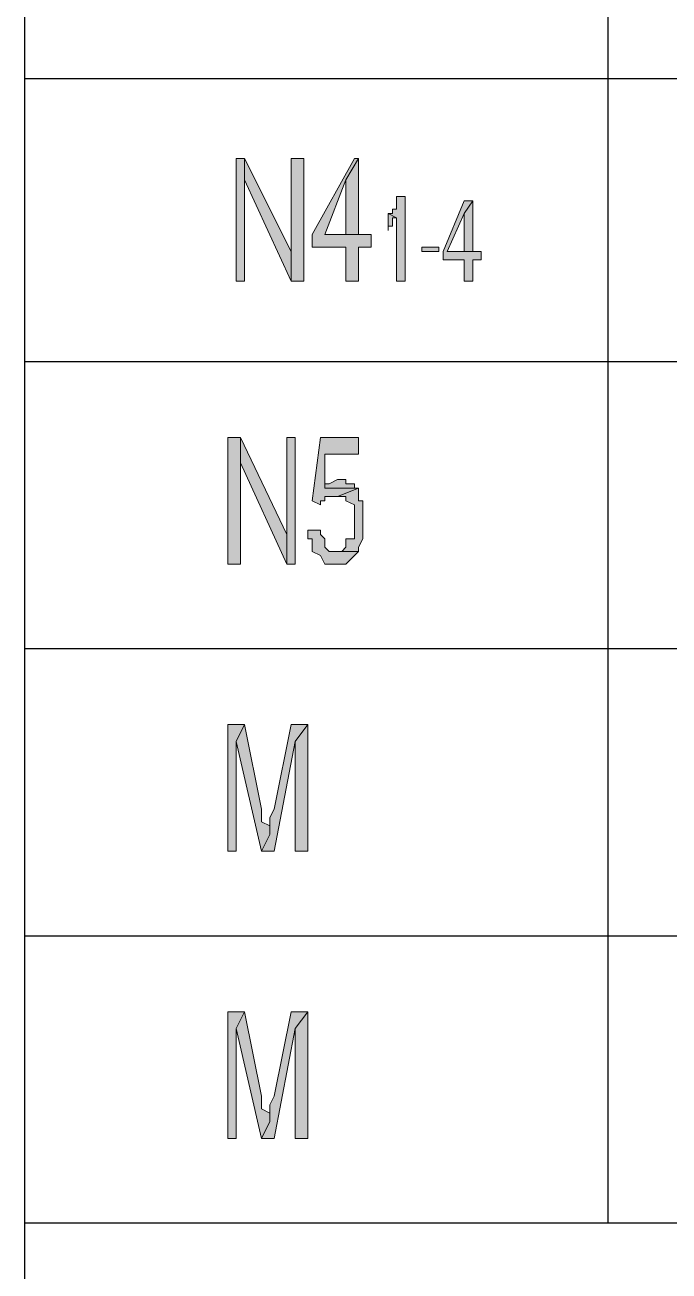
# Model space of a CAD drawing. Header units: millimetres. Extents: x 20 to 821, y 1 to 1134.
# Drawn here: x 557.6 to 585.1, y 713.8 to 766.9 of the extents above; entities that cross this region are included whole.
import ezdxf

# ---------------------------------------------------------------- set-up
doc = ezdxf.new("R2010")
doc.units = ezdxf.units.MM
doc.layers.add('1', color=7, linetype='Continuous')

msp = doc.modelspace()

# ---------------------------------------------------------------- hatches: boundary and pattern name
h = msp.add_hatch(color=0)
h.dxf.hatch_style = 2
h.paths.add_polyline_path([(567, 761.181732), (566.64, 761.181732), (566.64, 755.961732), (567, 755.961732), (567, 760.281732)])
h = msp.add_hatch(color=0)
h.dxf.hatch_style = 2
h.paths.add_polyline_path([(567, 761.181732), (567, 760.281732), (568.98, 755.961732), (568.98, 757.221732)])
h = msp.add_hatch(color=0)
h.dxf.hatch_style = 2
h.paths.add_polyline_path([(569.52, 761.181732), (568.98, 761.181732), (568.98, 757.221732), (568.98, 755.961732), (569.52, 755.961732)])
h = msp.add_hatch(color=0)
h.dxf.hatch_style = 2
h.paths.add_polyline_path([(571.86, 761.181732), (571.68, 761.181732), (569.88, 757.941732), (569.88, 757.401732), (571.32, 757.401732), (571.32, 755.961732), (571.86, 755.961732), (571.86, 757.401732), (572.4, 757.401732), (572.4, 757.941732), (571.86, 757.941732), (570.42, 757.941732), (571.32, 760.281732)])
h = msp.add_hatch(color=0)
h.dxf.hatch_style = 2
h.paths.add_polyline_path([(571.86, 761.181732), (571.32, 760.281732), (571.32, 757.941732), (570.42, 757.941732), (571.86, 757.941732)])
h = msp.add_hatch(color=0)
h.dxf.hatch_style = 2
h.paths.add_polyline_path([(573.84, 759.561732), (573.48, 759.561732), (573.48, 759.381732), (573.48, 759.021732), (573.3, 759.021732), (573.3, 758.841732), (573.12, 758.841732), (573.48, 758.661732), (573.48, 755.961732), (573.84, 755.961732)])
h = msp.add_hatch(color=0)
h.dxf.hatch_style = 2
h.paths.add_polyline_path([(576.72, 759.381732), (576.36, 759.381732), (575.46, 757.221732), (575.46, 756.861732), (576.36, 756.861732), (576.36, 755.961732), (576.72, 755.961732), (576.72, 756.861732), (577.08, 756.861732), (577.08, 757.221732), (576.72, 757.221732), (575.64, 757.221732), (576.36, 758.841732)])
h = msp.add_hatch(color=0)
h.dxf.hatch_style = 2
h.paths.add_polyline_path([(576.72, 759.381732), (576.36, 758.841732), (576.36, 757.221732), (575.64, 757.221732), (576.72, 757.221732)])
h = msp.add_hatch(color=0)
h.dxf.hatch_style = 2
h.paths.add_polyline_path([(573.12, 758.841732), (573.12, 758.121732), (573.12, 758.301732), (573.3, 758.301732), (573.3, 758.661732), (573.48, 758.661732)])
h = msp.add_hatch(color=0)
h.dxf.hatch_style = 2
h.paths.add_polyline_path([(574.56, 757.221732), (574.56, 757.401732), (575.28, 757.401732), (575.28, 757.221732)])
h = msp.add_hatch(color=0)
h.dxf.hatch_style = 2
h.paths.add_polyline_path([(566.82, 749.301732), (566.28, 749.301732), (566.28, 743.901732), (566.82, 743.901732), (566.82, 748.221732)])
h = msp.add_hatch(color=0)
h.dxf.hatch_style = 2
h.paths.add_polyline_path([(566.82, 749.301732), (566.82, 748.221732), (568.8, 743.901732), (568.8, 745.161732)])
h = msp.add_hatch(color=0)
h.dxf.hatch_style = 2
h.paths.add_polyline_path([(569.16, 749.301732), (568.8, 749.301732), (568.8, 745.161732), (568.8, 743.901732), (569.16, 743.901732)])
h = msp.add_hatch(color=0)
h.dxf.hatch_style = 2
h.paths.add_polyline_path([(571.86, 749.301732), (570.24, 749.301732), (569.88, 746.601732), (570.24, 746.421732), (570.24, 746.601732), (570.42, 746.601732), (570.42, 746.781732), (570.6, 746.781732), (570.96, 746.781732), (571.86, 747.141732), (570.42, 747.141732), (570.42, 748.581732), (571.86, 748.581732)])
h = msp.add_hatch(color=0)
h.dxf.hatch_style = 2
h.paths.add_polyline_path([(570.96, 747.501732), (570.6, 747.321732), (570.42, 747.321732), (570.42, 747.141732), (571.68, 747.141732), (571.68, 747.321732), (571.32, 747.321732), (571.32, 747.501732)])
h = msp.add_hatch(color=0)
h.dxf.hatch_style = 2
h.paths.add_polyline_path([(571.86, 747.141732), (570.96, 746.781732), (571.32, 746.781732), (571.32, 746.601732), (571.68, 746.421732), (571.68, 744.981732), (571.32, 744.981732), (571.32, 744.621732), (571.14, 744.441732), (570.96, 744.441732), (571.86, 744.441732), (571.86, 744.621732), (572.04, 744.981732), (572.04, 746.601732), (571.86, 746.601732)])
h = msp.add_hatch(color=0)
h.dxf.hatch_style = 2
h.paths.add_polyline_path([(570.24, 745.341732), (569.7, 745.341732), (569.7, 745.161732), (569.7, 744.981732), (569.88, 744.981732), (569.88, 744.441732), (570.24, 744.261732), (570.42, 743.901732), (571.32, 743.901732), (571.68, 744.261732), (571.86, 744.441732), (570.6, 744.441732), (570.42, 744.621732), (570.42, 744.981732), (570.24, 745.161732)])
h = msp.add_hatch(color=0)
h.dxf.hatch_style = 2
h.paths.add_polyline_path([(567, 737.061732), (566.28, 737.061732), (566.28, 731.661732), (566.64, 731.661732), (566.64, 736.341732)])
h = msp.add_hatch(color=0)
h.dxf.hatch_style = 2
h.paths.add_polyline_path([(567, 737.061732), (566.64, 736.341732), (567.72, 731.661732), (568.08, 732.381732), (568.08, 732.741732), (567.72, 732.921732), (567.72, 733.461732)])
h = msp.add_hatch(color=0)
h.dxf.hatch_style = 2
h.paths.add_polyline_path([(569.7, 737.061732), (568.98, 737.061732), (568.26, 733.461732), (568.08, 733.101732), (568.08, 732.381732), (567.72, 731.661732), (568.26, 731.661732), (569.16, 736.341732)])
h = msp.add_hatch(color=0)
h.dxf.hatch_style = 2
h.paths.add_polyline_path([(569.7, 737.061732), (569.16, 736.341732), (569.16, 731.661732), (569.7, 731.661732)])
h = msp.add_hatch(color=0)
h.dxf.hatch_style = 2
h.paths.add_polyline_path([(567, 724.821732), (566.28, 724.821732), (566.28, 719.421732), (566.64, 719.421732), (566.64, 724.101732)])
h = msp.add_hatch(color=0)
h.dxf.hatch_style = 2
h.paths.add_polyline_path([(567, 724.821732), (566.64, 724.101732), (567.72, 719.421732), (568.08, 720.141732), (568.08, 720.501732), (567.72, 720.681732), (567.72, 721.221732)])
h = msp.add_hatch(color=0)
h.dxf.hatch_style = 2
h.paths.add_polyline_path([(569.7, 724.821732), (568.98, 724.821732), (568.26, 721.221732), (568.08, 720.861732), (568.08, 720.141732), (567.72, 719.421732), (568.26, 719.421732), (569.16, 724.101732)])
h = msp.add_hatch(color=0)
h.dxf.hatch_style = 2
h.paths.add_polyline_path([(569.7, 724.821732), (569.16, 724.101732), (569.16, 719.421732), (569.7, 719.421732)])

# ---------------------------------------------------------------- linework, layer by layer
at = {"layer": '1', "color": 0, "lineweight": 25}
for points in [[(557.64, 0.501732), (557.64, 1133.601732)], [(582.48, 813.381732), (582.48, 715.821732)], [(557.64, 764.601732), (821.16, 764.601732)], [(557.64, 752.541732), (821.16, 752.541732)], [(557.64, 740.301732), (821.16, 740.301732)], [(557.64, 728.061732), (821.16, 728.061732)], [(557.64, 715.821732), (821.16, 715.821732)]]:
    msp.add_lwpolyline(points, dxfattribs=at)
at = {"layer": '1', "color": 0, "lineweight": 5}
for points in [[(567, 761.181732), (566.64, 761.181732), (566.64, 755.961732), (567, 755.961732), (567, 760.281732), (567, 761.181732)], [(567, 761.181732), (567, 760.281732), (568.98, 755.961732), (568.98, 757.221732), (567, 761.181732)], [(569.52, 761.181732), (568.98, 761.181732), (568.98, 757.221732), (568.98, 755.961732), (569.52, 755.961732), (569.52, 761.181732)], [(571.86, 761.181732), (571.68, 761.181732), (569.88, 757.941732), (569.88, 757.401732), (571.32, 757.401732), (571.32, 755.961732), (571.86, 755.961732), (571.86, 757.401732), (572.4, 757.401732), (572.4, 757.941732), (571.86, 757.941732), (570.42, 757.941732), (571.32, 760.281732), (571.86, 761.181732)], [(571.86, 761.181732), (571.32, 760.281732), (571.32, 757.941732), (570.42, 757.941732), (571.86, 757.941732), (571.86, 761.181732)], [(573.84, 759.561732), (573.48, 759.561732), (573.48, 759.381732), (573.48, 759.021732), (573.3, 759.021732), (573.3, 758.841732), (573.12, 758.841732), (573.48, 758.661732), (573.48, 755.961732), (573.84, 755.961732), (573.84, 759.561732)], [(576.72, 759.381732), (576.36, 759.381732), (575.46, 757.221732), (575.46, 756.861732), (576.36, 756.861732), (576.36, 755.961732), (576.72, 755.961732), (576.72, 756.861732), (577.08, 756.861732), (577.08, 757.221732), (576.72, 757.221732), (575.64, 757.221732), (576.36, 758.841732), (576.72, 759.381732)], [(576.72, 759.381732), (576.36, 758.841732), (576.36, 757.221732), (575.64, 757.221732), (576.72, 757.221732), (576.72, 759.381732)], [(573.12, 758.841732), (573.12, 758.121732), (573.12, 758.301732), (573.3, 758.301732), (573.3, 758.661732), (573.48, 758.661732), (573.12, 758.841732)], [(574.56, 757.221732), (574.56, 757.401732), (575.28, 757.401732), (575.28, 757.221732), (574.56, 757.221732)], [(566.82, 749.301732), (566.28, 749.301732), (566.28, 743.901732), (566.82, 743.901732), (566.82, 748.221732), (566.82, 749.301732)], [(566.82, 749.301732), (566.82, 748.221732), (568.8, 743.901732), (568.8, 745.161732), (566.82, 749.301732)], [(569.16, 749.301732), (568.8, 749.301732), (568.8, 745.161732), (568.8, 743.901732), (569.16, 743.901732), (569.16, 749.301732)], [(571.86, 749.301732), (570.24, 749.301732), (569.88, 746.601732), (570.24, 746.421732), (570.24, 746.601732), (570.42, 746.601732), (570.42, 746.781732), (570.6, 746.781732), (570.96, 746.781732), (571.86, 747.141732), (570.42, 747.141732), (570.42, 748.581732), (571.86, 748.581732), (571.86, 749.301732)], [(570.96, 747.501732), (570.6, 747.321732), (570.42, 747.321732), (570.42, 747.141732), (571.68, 747.141732), (571.68, 747.321732), (571.32, 747.321732), (571.32, 747.501732), (570.96, 747.501732)], [(571.86, 747.141732), (570.96, 746.781732), (571.32, 746.781732), (571.32, 746.601732), (571.68, 746.421732), (571.68, 744.981732), (571.32, 744.981732), (571.32, 744.621732), (571.14, 744.441732), (571.14, 744.441732), (570.96, 744.441732), (571.86, 744.441732), (571.86, 744.621732), (572.04, 744.981732), (572.04, 746.601732), (571.86, 746.601732), (571.86, 747.141732)], [(570.24, 745.341732), (569.7, 745.341732), (569.7, 745.161732), (569.7, 744.981732), (569.88, 744.981732), (569.88, 744.441732), (570.24, 744.261732), (570.42, 743.901732), (571.32, 743.901732), (571.68, 744.261732), (571.68, 744.261732), (571.86, 744.441732), (570.6, 744.441732), (570.42, 744.621732), (570.42, 744.981732), (570.24, 745.161732), (570.24, 745.341732)], [(567, 737.061732), (566.28, 737.061732), (566.28, 731.661732), (566.64, 731.661732), (566.64, 736.341732), (567, 737.061732)], [(567, 737.061732), (566.64, 736.341732), (567.72, 731.661732), (568.08, 732.381732), (568.08, 732.741732), (567.72, 732.921732), (567.72, 733.461732), (567, 737.061732)], [(569.7, 737.061732), (568.98, 737.061732), (568.26, 733.461732), (568.08, 733.101732), (568.08, 732.381732), (567.72, 731.661732), (568.26, 731.661732), (569.16, 736.341732), (569.7, 737.061732)], [(569.7, 737.061732), (569.16, 736.341732), (569.16, 731.661732), (569.7, 731.661732), (569.7, 737.061732)], [(567, 724.821732), (566.28, 724.821732), (566.28, 719.421732), (566.64, 719.421732), (566.64, 724.101732), (567, 724.821732)], [(567, 724.821732), (566.64, 724.101732), (567.72, 719.421732), (568.08, 720.141732), (568.08, 720.501732), (567.72, 720.681732), (567.72, 721.221732), (567, 724.821732)], [(569.7, 724.821732), (568.98, 724.821732), (568.26, 721.221732), (568.08, 720.861732), (568.08, 720.141732), (567.72, 719.421732), (568.26, 719.421732), (569.16, 724.101732), (569.7, 724.821732)], [(569.7, 724.821732), (569.16, 724.101732), (569.16, 719.421732), (569.7, 719.421732), (569.7, 724.821732)]]:
    msp.add_lwpolyline(points, dxfattribs=at)

doc.saveas('drawing.dxf')
